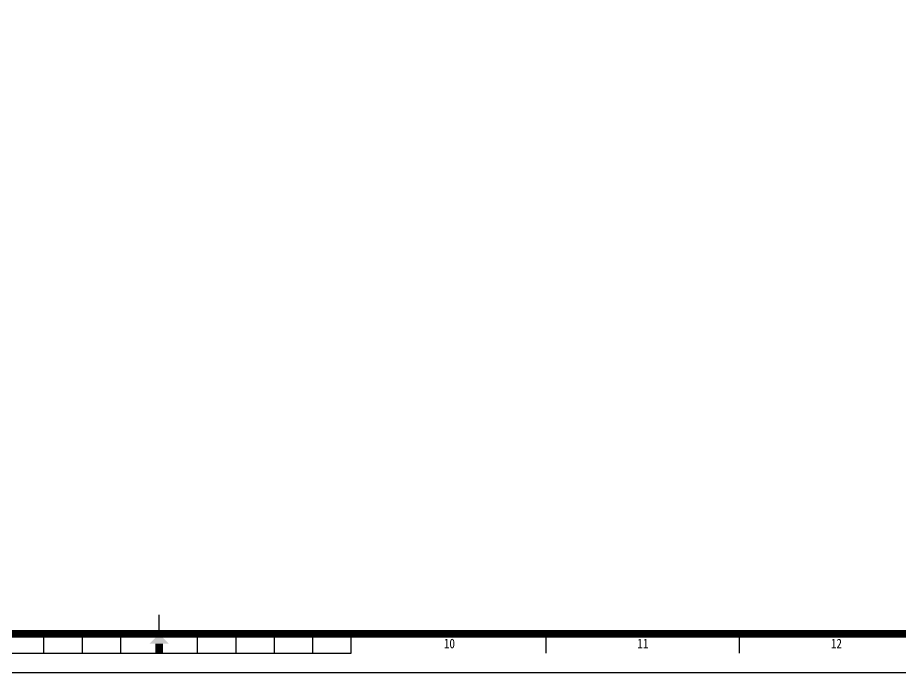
# Model space of a CAD drawing. Extents: x 110900 to 173900, y 7197 to 51694.
# Drawn here: x 140201 to 157417, y 7197 to 19966 of the extents above; entities that cross this region are included whole.
import ezdxf
from ezdxf.enums import TextEntityAlignment as Align

# ---------------------------------------------------------------- set-up
doc = ezdxf.new("R2010")
doc.units = 0
doc.header["$LTSCALE"] = 1000
doc.header["$MEASUREMENT"] = 0
doc.layers.add('tk', color=253, linetype='Continuous')
doc.styles.add('TKZ1', font='SIMHEI.TTF', dxfattribs={"width": 0.7})

# ---------------------------------------------------------------- blocks, each defined once
blk = doc.blocks.new('图框')
for p, q in [((-99408.4793015235, -503711.2319678301), (-99408.4793015235, -503211.2319678301)), ((-102408.4793015235, -504211.2319678301), (-102408.4793015235, -503711.2319678301)), ((-101408.4793015235, -504211.2319678301), (-101408.4793015235, -503711.2319678301)), ((-100408.4793015235, -504211.2319678301), (-100408.4793015235, -503711.2319678301)), ((-98408.4793015235, -504211.2319678301), (-98408.4793015235, -503711.2319678301)), ((-97408.4793015235, -504211.2319678301), (-97408.4793015235, -503711.2319678301)), ((-96408.4793015235, -504211.2319678301), (-96408.4793015235, -503711.2319678301)), ((-95408.4793015235, -504211.2319678301), (-95408.4793015235, -503711.2319678301)), ((-94408.4793015235, -504211.2319678301), (-94408.4793015235, -503711.2319678301)), ((-89333.4793015235, -504211.2319678301), (-89333.4793015235, -503711.2319678301)), ((-84295.9793015235, -504211.2319678301), (-84295.9793015235, -503711.2319678301)), ((-104408.4793015235, -504211.2319678301), (-94408.4793015235, -504211.2319678301)), ((-142208.4793015235, -504711.2319678301), (-58108.4793015235, -504711.2319678301))]:
    blk.add_line(p, q)
at = {"const_width": 200}
blk.add_lwpolyline([(-59108.4793015235, -446311.2319678301), (-139708.4793015235, -446311.2319678301), (-139708.4793015235, -503711.2319678301), (-59108.4793015235, -503711.2319678301)], close=True, dxfattribs=at)
blk.add_lwpolyline([(-99408.4793015235, -503961.2319678301), (-99408.4793015235, -504211.2319678301)], dxfattribs=at)
blk.add_solid([(-99658.4793015235, -503961.2319678301), (-99158.4793015235, -503961.2319678301), (-99408.4793015235, -503711.2319678301)])
at = {"style": 'TKZ1', "width": 0.85}
for s, p in [('10', (-91852.2293015235, -503961.2319678301)), ('11', (-86814.7293015235, -503961.2319678301)), ('12', (-81777.2293015235, -503961.2319678301))]:
    blk.add_text(s, height=250, dxfattribs=at).set_placement(p, align=Align.MIDDLE)

msp = doc.modelspace()

# ---------------------------------------------------------------- block references
at = {"layer": 'tk', "xscale": 0.7491082046180964, "yscale": 0.749108204501681, "zscale": 0.7491082045191118}
msp.add_blockref('图框', (217429.2117713018, 385280.1192914455), dxfattribs=at)

doc.saveas('drawing.dxf')
